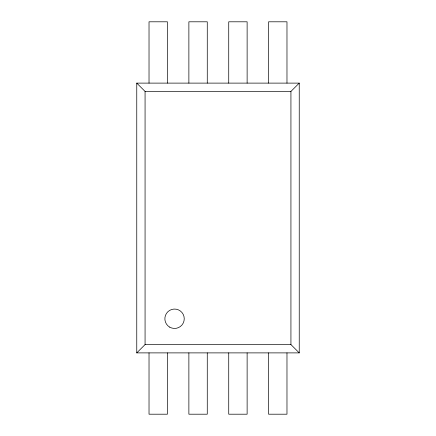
<?xml version="1.0" encoding="UTF-8"?>
<svg xmlns="http://www.w3.org/2000/svg" width="436" height="436" viewBox="0 0 436 436"><rect width="100%" height="100%" fill="white"/><g stroke="black" fill="none" stroke-linecap="round" stroke-linejoin="round"><path stroke-width="0.65" d="M299.238 352.888L290.932 344.582L290.932 91.418L299.238 83.113L136.762 83.113L136.762 352.888L299.238 352.888L299.238 83.113M136.762 352.888L145.068 344.582L145.068 91.418L136.762 83.113M145.068 91.418L290.932 91.418M145.068 344.582L290.932 344.582M286.975 83.113L286.975 21.8L268.581 21.8L268.581 83.113M286.975 352.888L286.975 414.2L268.581 414.2L268.581 352.888M247.125 83.113L247.125 21.8L228.731 21.8L228.731 83.113M247.125 352.888L247.125 414.2L228.731 414.2L228.731 352.888M207.269 83.113L207.269 21.8L188.875 21.8L188.875 83.113M207.269 352.888L207.269 414.2L188.875 414.2L188.875 352.888M167.419 83.113L167.419 21.8L149.025 21.8L149.025 83.113M167.419 352.888L167.419 414.2L149.025 414.2L149.025 352.888M169.713 327.142A9.685 9.685 0 0 0 184.248 318.749A9.685 9.685 0 0 0 169.713 310.361A9.685 9.685 0 0 0 169.713 327.142"/></g></svg>
